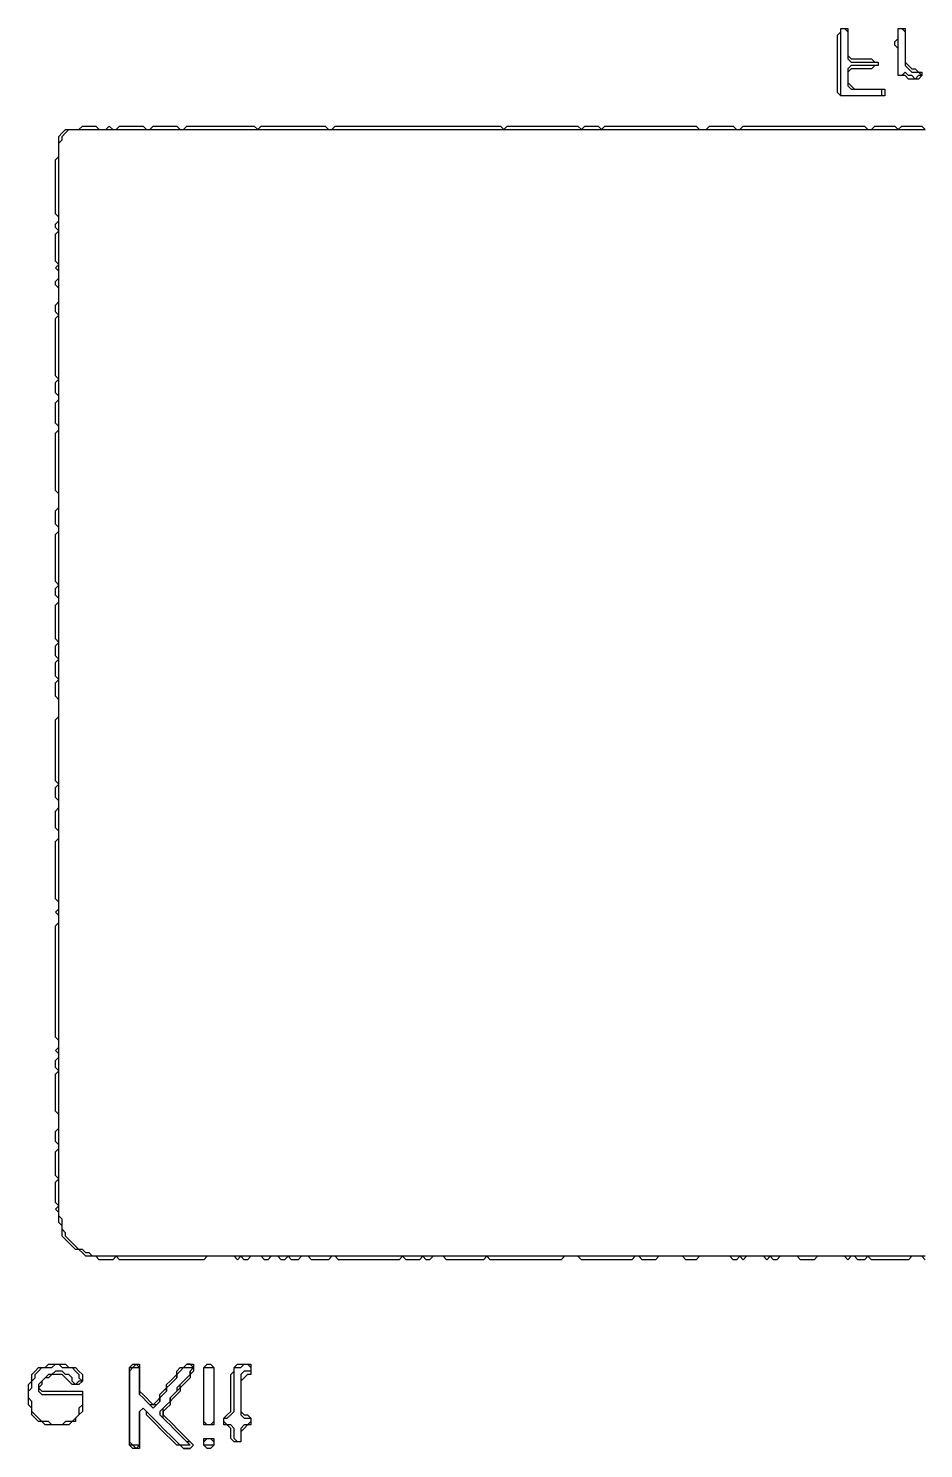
# Model space of a CAD drawing. Header units: metres. Extents: x 160 to 1373, y 49 to 936.
# Drawn here: x 780 to 1045.5, y 49 to 470 of the extents above; entities that cross this region are included whole.
import ezdxf

# ---------------------------------------------------------------- set-up
doc = ezdxf.new("R2010")
doc.units = ezdxf.units.M

msp = doc.modelspace()

# ---------------------------------------------------------------- linework, layer by layer
for points in [[(1021, 450, 0), (1021, 451, 0), (1021, 452, 0), (1021, 453, 0), (1021, 454, 0), (1021, 455, 0), (1021, 456, 0), (1021, 457, 0), (1021, 458, 0), (1021, 459, 0), (1021, 460, 0), (1021, 461, 0), (1021, 462, 0), (1021, 463, 0), (1021, 464, 0), (1021, 465, 0), (1021, 466, 0), (1021, 467, 0), (1021, 468, 0), (1021, 469, 0), (1021, 470, 0), (1022, 470, 0), (1023, 469, 0), (1023, 468, 0), (1023, 467, 0), (1023, 466, 0), (1023, 465, 0), (1023, 464, 0), (1023, 463, 0), (1023, 462, 0), (1023, 461, 0), (1024, 460, 0), (1025, 460, 0), (1026, 460, 0), (1027, 460, 0), (1028, 460, 0), (1029, 460, 0), (1030, 460, 0), (1031, 460, 0), (1032, 460, 0), (1032, 459, 0), (1031, 459, 0), (1030, 459, 0), (1029, 459, 0), (1028, 459, 0), (1027, 459, 0), (1026, 459, 0), (1025, 459, 0), (1024, 459, 0), (1023, 458, 0), (1023, 457, 0), (1023, 456, 0), (1023, 455, 0), (1023, 454, 0), (1023, 453, 0), (1024, 452, 0), (1025, 452, 0), (1026, 452, 0), (1027, 452, 0), (1028, 452, 0), (1029, 452, 0), (1030, 452, 0), (1031, 452, 0), (1032, 452, 0), (1033, 452, 0), (1033, 451, 0), (1033, 450, 0), (1032, 450, 0), (1031, 450, 0), (1030, 450, 0), (1029, 450, 0), (1028, 450, 0), (1027, 450, 0), (1026, 450, 0), (1025, 450, 0), (1024, 450, 0), (1023, 450, 0), (1022, 450, 0)], [(1043, 455, 0), (1042, 456, 0), (1041, 456, 0), (1040, 457, 0), (1039, 456, 0), (1038, 456, 0), (1038, 457, 0), (1038, 458, 0), (1038, 459, 0), (1038, 460, 0), (1038, 461, 0), (1038, 462, 0), (1038, 463, 0), (1038, 464, 0), (1038, 465, 0), (1038, 466, 0), (1038, 467, 0), (1038, 468, 0), (1038, 469, 0), (1038, 470, 0), (1039, 470, 0), (1040, 469, 0), (1040, 468, 0), (1040, 467, 0), (1040, 466, 0), (1040, 465, 0), (1040, 464, 0), (1040, 463, 0), (1040, 462, 0), (1040, 461, 0), (1040, 460, 0), (1040, 459, 0), (1041, 458, 0), (1042, 457, 0), (1043, 457, 0), (1044, 457, 0), (1045, 456, 0), (1044, 456, 0)], [(787, 56, 0), (786, 57, 0), (785, 57, 0), (784, 57, 0), (783, 58, 0), (782, 59, 0), (781, 60, 0), (781, 61, 0), (781, 62, 0), (781, 63, 0), (780, 64, 0), (780, 65, 0), (780, 66, 0), (781, 67, 0), (781, 68, 0), (781, 69, 0), (782, 70, 0), (782, 71, 0), (783, 72, 0), (784, 73, 0), (785, 73, 0), (786, 73, 0), (787, 73, 0), (788, 74, 0), (789, 74, 0), (790, 73, 0), (791, 73, 0), (792, 73, 0), (793, 73, 0), (794, 72, 0), (795, 71, 0), (795, 70, 0), (796, 69, 0), (795, 69, 0), (794, 68, 0), (793, 69, 0), (793, 70, 0), (792, 71, 0), (791, 71, 0), (790, 72, 0), (789, 72, 0), (788, 72, 0), (787, 71, 0), (786, 71, 0), (785, 70, 0), (784, 69, 0), (783, 68, 0), (783, 67, 0), (783, 66, 0), (784, 65, 0), (785, 65, 0), (786, 65, 0), (787, 65, 0), (788, 65, 0), (789, 65, 0), (790, 65, 0), (791, 65, 0), (792, 65, 0), (793, 65, 0), (794, 65, 0), (795, 65, 0), (796, 65, 0), (796, 64, 0), (796, 63, 0), (796, 62, 0), (795, 61, 0), (795, 60, 0), (795, 59, 0), (794, 58, 0), (793, 57, 0), (792, 57, 0), (791, 57, 0), (790, 56, 0), (789, 56, 0), (788, 56, 0)], [(810, 50, 0), (810, 51, 0), (810, 52, 0), (810, 53, 0), (810, 54, 0), (810, 55, 0), (810, 56, 0), (810, 57, 0), (810, 58, 0), (810, 59, 0), (810, 60, 0), (810, 61, 0), (810, 62, 0), (810, 63, 0), (810, 64, 0), (810, 65, 0), (810, 66, 0), (810, 67, 0), (810, 68, 0), (810, 69, 0), (810, 70, 0), (810, 71, 0), (810, 72, 0), (810, 73, 0), (811, 73, 0), (812, 73, 0), (813, 73, 0), (813, 72, 0), (813, 71, 0), (813, 70, 0), (813, 69, 0), (813, 68, 0), (813, 67, 0), (813, 66, 0), (813, 65, 0), (814, 64, 0), (815, 63, 0), (816, 62, 0), (817, 61, 0), (818, 62, 0), (819, 63, 0), (819, 64, 0), (820, 65, 0), (821, 66, 0), (821, 67, 0), (822, 68, 0), (823, 69, 0), (824, 70, 0), (824, 71, 0), (825, 72, 0), (826, 73, 0), (827, 73, 0), (828, 73, 0), (829, 73, 0), (828, 72, 0), (828, 71, 0), (827, 70, 0), (826, 69, 0), (825, 68, 0), (824, 67, 0), (824, 66, 0), (823, 65, 0), (822, 64, 0), (822, 63, 0), (821, 62, 0), (820, 61, 0), (819, 60, 0), (819, 59, 0), (820, 58, 0), (821, 57, 0), (822, 56, 0), (823, 55, 0), (824, 54, 0), (825, 53, 0), (826, 52, 0), (827, 51, 0), (828, 50, 0), (827, 50, 0), (826, 50, 0), (825, 50, 0), (824, 51, 0), (823, 52, 0), (822, 53, 0), (821, 54, 0), (820, 55, 0), (819, 56, 0), (818, 57, 0), (817, 58, 0), (816, 59, 0), (815, 60, 0), (814, 61, 0), (813, 60, 0), (813, 59, 0), (813, 58, 0), (813, 57, 0), (813, 56, 0), (813, 55, 0), (813, 54, 0), (813, 53, 0), (813, 52, 0), (813, 51, 0), (813, 50, 0), (812, 50, 0), (811, 50, 0)], [(833, 56, 0), (832, 57, 0), (832, 58, 0), (832, 59, 0), (832, 60, 0), (832, 61, 0), (832, 62, 0), (832, 63, 0), (832, 64, 0), (832, 65, 0), (832, 66, 0), (832, 67, 0), (832, 68, 0), (832, 69, 0), (832, 70, 0), (832, 71, 0), (832, 72, 0), (832, 73, 0), (833, 73, 0), (834, 73, 0), (835, 73, 0), (835, 72, 0), (835, 71, 0), (835, 70, 0), (835, 69, 0), (835, 68, 0), (835, 67, 0), (835, 66, 0), (835, 65, 0), (835, 64, 0), (835, 63, 0), (835, 62, 0), (835, 61, 0), (835, 60, 0), (835, 59, 0), (835, 58, 0), (835, 57, 0), (834, 56, 0)], [(842, 51, 0), (841, 52, 0), (841, 53, 0), (841, 54, 0), (841, 55, 0), (840, 56, 0), (839, 56, 0), (838, 57, 0), (838, 58, 0), (839, 58, 0), (840, 59, 0), (841, 60, 0), (841, 61, 0), (841, 62, 0), (841, 63, 0), (841, 64, 0), (841, 65, 0), (841, 66, 0), (841, 67, 0), (841, 68, 0), (841, 69, 0), (841, 70, 0), (841, 71, 0), (841, 72, 0), (841, 73, 0), (842, 73, 0), (843, 73, 0), (844, 74, 0), (845, 74, 0), (846, 73, 0), (846, 72, 0), (845, 72, 0), (844, 72, 0), (843, 71, 0), (843, 70, 0), (843, 69, 0), (843, 68, 0), (843, 67, 0), (843, 66, 0), (843, 65, 0), (843, 64, 0), (843, 63, 0), (843, 62, 0), (843, 61, 0), (843, 60, 0), (843, 59, 0), (844, 58, 0), (845, 58, 0), (846, 58, 0), (846, 57, 0), (845, 56, 0), (844, 56, 0), (843, 55, 0), (843, 54, 0), (843, 53, 0), (843, 52, 0), (843, 51, 0)], [(832, 50, 0), (832, 51, 0), (833, 52, 0), (834, 52, 0), (835, 51, 0), (835, 50, 0), (834, 50, 0), (833, 50, 0)]]:
    msp.add_polyline3d(points, close=True)
msp.add_polyline3d([(1046, 106, 0), (1045, 106, 0), (1044, 106, 0), (1043, 106, 0), (1042, 106, 0), (1041, 106, 0), (1040, 106, 0), (1039, 106, 0), (1038, 106, 0), (1037, 106, 0), (1036, 106, 0), (1035, 106, 0), (1034, 106, 0), (1033, 106, 0), (1032, 106, 0), (1031, 106, 0), (1030, 106, 0), (1029, 106, 0), (1028, 106, 0), (1027, 106, 0), (1026, 106, 0), (1025, 106, 0), (1024, 106, 0), (1023, 106, 0), (1022, 106, 0), (1021, 106, 0), (1020, 106, 0), (1019, 106, 0), (1018, 106, 0), (1017, 106, 0), (1016, 106, 0), (1015, 106, 0), (1014, 106, 0), (1013, 106, 0), (1012, 106, 0), (1011, 106, 0), (1010, 106, 0), (1009, 106, 0), (1008, 106, 0), (1007, 106, 0), (1006, 106, 0), (1005, 106, 0), (1004, 106, 0), (1003, 106, 0), (1002, 106, 0), (1001, 106, 0), (1000, 106, 0), (999, 106, 0), (998, 106, 0), (997, 106, 0), (996, 106, 0), (995, 106, 0), (994, 106, 0), (993, 106, 0), (992, 106, 0), (991, 106, 0), (990, 106, 0), (989, 106, 0), (988, 106, 0), (987, 106, 0), (986, 106, 0), (985, 106, 0), (984, 106, 0), (983, 106, 0), (982, 106, 0), (981, 106, 0), (980, 106, 0), (979, 106, 0), (978, 106, 0), (977, 106, 0), (976, 106, 0), (975, 106, 0), (974, 106, 0), (973, 106, 0), (972, 106, 0), (971, 106, 0), (970, 106, 0), (969, 106, 0), (968, 106, 0), (967, 106, 0), (966, 106, 0), (965, 106, 0), (964, 106, 0), (963, 106, 0), (962, 106, 0), (961, 106, 0), (960, 106, 0), (959, 106, 0), (958, 106, 0), (957, 106, 0), (956, 106, 0), (955, 106, 0), (954, 106, 0), (953, 106, 0), (952, 106, 0), (951, 106, 0), (950, 106, 0), (949, 106, 0), (948, 106, 0), (947, 106, 0), (946, 106, 0), (945, 106, 0), (944, 106, 0), (943, 106, 0), (942, 106, 0), (941, 106, 0), (940, 106, 0), (939, 106, 0), (938, 106, 0), (937, 106, 0), (936, 106, 0), (935, 106, 0), (934, 106, 0), (933, 106, 0), (932, 106, 0), (931, 106, 0), (930, 106, 0), (929, 106, 0), (928, 106, 0), (927, 106, 0), (926, 106, 0), (925, 106, 0), (924, 106, 0), (923, 106, 0), (922, 106, 0), (921, 106, 0), (920, 106, 0), (919, 106, 0), (918, 106, 0), (917, 106, 0), (916, 106, 0), (915, 106, 0), (914, 106, 0), (913, 106, 0), (912, 106, 0), (911, 106, 0), (910, 106, 0), (909, 106, 0), (908, 106, 0), (907, 106, 0), (906, 106, 0), (905, 106, 0), (904, 106, 0), (903, 106, 0), (902, 106, 0), (901, 106, 0), (900, 106, 0), (899, 106, 0), (898, 106, 0), (897, 106, 0), (896, 106, 0), (895, 106, 0), (894, 106, 0), (893, 106, 0), (892, 106, 0), (891, 106, 0), (890, 106, 0), (889, 106, 0), (888, 106, 0), (887, 106, 0), (886, 106, 0), (885, 106, 0), (884, 106, 0), (883, 106, 0), (882, 106, 0), (881, 106, 0), (880, 106, 0), (879, 106, 0), (878, 106, 0), (877, 106, 0), (876, 106, 0), (875, 106, 0), (874, 106, 0), (873, 106, 0), (872, 106, 0), (871, 106, 0), (870, 106, 0), (869, 106, 0), (868, 106, 0), (867, 106, 0), (866, 106, 0), (865, 106, 0), (864, 106, 0), (863, 106, 0), (862, 106, 0), (861, 106, 0), (860, 106, 0), (859, 106, 0), (858, 106, 0), (857, 106, 0), (856, 106, 0), (855, 106, 0), (854, 106, 0), (853, 106, 0), (852, 106, 0), (851, 106, 0), (850, 106, 0), (849, 106, 0), (848, 106, 0), (847, 106, 0), (846, 106, 0), (845, 106, 0), (844, 106, 0), (843, 106, 0), (842, 106, 0), (841, 106, 0), (840, 106, 0), (839, 106, 0), (838, 106, 0), (837, 106, 0), (836, 106, 0), (835, 106, 0), (834, 106, 0), (833, 106, 0), (832, 106, 0), (831, 106, 0), (830, 106, 0), (829, 106, 0), (828, 106, 0), (827, 106, 0), (826, 106, 0), (825, 106, 0), (824, 106, 0), (823, 106, 0), (822, 106, 0), (821, 106, 0), (820, 106, 0), (819, 106, 0), (818, 106, 0), (817, 106, 0), (816, 106, 0), (815, 106, 0), (814, 106, 0), (813, 106, 0), (812, 106, 0), (811, 106, 0), (810, 106, 0), (809, 106, 0), (808, 106, 0), (807, 106, 0), (806, 106, 0), (805, 106, 0), (804, 106, 0), (803, 106, 0), (802, 106, 0), (801, 106, 0), (800, 106, 0), (799, 106, 0), (798, 107, 0), (797, 107, 0), (796, 108, 0), (795, 108, 0), (794, 109, 0), (793, 110, 0), (792, 111, 0), (791, 112, 0), (791, 113, 0), (790, 114, 0), (790, 115, 0), (790, 116, 0), (790, 117, 0), (789, 118, 0), (789, 119, 0), (789, 120, 0), (789, 121, 0), (789, 122, 0), (789, 123, 0), (789, 124, 0), (789, 125, 0), (789, 126, 0), (789, 127, 0), (789, 128, 0), (789, 129, 0), (789, 130, 0), (789, 131, 0), (789, 132, 0), (789, 133, 0), (789, 134, 0), (789, 135, 0), (789, 136, 0), (789, 137, 0), (789, 138, 0), (789, 139, 0), (789, 140, 0), (789, 141, 0), (789, 142, 0), (789, 143, 0), (789, 144, 0), (789, 145, 0), (789, 146, 0), (789, 147, 0), (789, 148, 0), (789, 149, 0), (789, 150, 0), (789, 151, 0), (789, 152, 0), (789, 153, 0), (789, 154, 0), (789, 155, 0), (789, 156, 0), (789, 157, 0), (789, 158, 0), (789, 159, 0), (789, 160, 0), (789, 161, 0), (789, 162, 0), (789, 163, 0), (789, 164, 0), (789, 165, 0), (789, 166, 0), (789, 167, 0), (789, 168, 0), (789, 169, 0), (789, 170, 0), (789, 171, 0), (789, 172, 0), (789, 173, 0), (789, 174, 0), (789, 175, 0), (789, 176, 0), (789, 177, 0), (789, 178, 0), (789, 179, 0), (789, 180, 0), (789, 181, 0), (789, 182, 0), (789, 183, 0), (789, 184, 0), (789, 185, 0), (789, 186, 0), (789, 187, 0), (789, 188, 0), (789, 189, 0), (789, 190, 0), (789, 191, 0), (789, 192, 0), (789, 193, 0), (789, 194, 0), (789, 195, 0), (789, 196, 0), (789, 197, 0), (789, 198, 0), (789, 199, 0), (789, 200, 0), (789, 201, 0), (789, 202, 0), (789, 203, 0), (789, 204, 0), (789, 205, 0), (789, 206, 0), (789, 207, 0), (789, 208, 0), (789, 209, 0), (789, 210, 0), (789, 211, 0), (789, 212, 0), (789, 213, 0), (789, 214, 0), (789, 215, 0), (789, 216, 0), (789, 217, 0), (789, 218, 0), (789, 219, 0), (789, 220, 0), (789, 221, 0), (789, 222, 0), (789, 223, 0), (789, 224, 0), (789, 225, 0), (789, 226, 0), (789, 227, 0), (789, 228, 0), (789, 229, 0), (789, 230, 0), (789, 231, 0), (789, 232, 0), (789, 233, 0), (789, 234, 0), (789, 235, 0), (789, 236, 0), (789, 237, 0), (789, 238, 0), (789, 239, 0), (789, 240, 0), (789, 241, 0), (789, 242, 0), (789, 243, 0), (789, 244, 0), (789, 245, 0), (789, 246, 0), (789, 247, 0), (789, 248, 0), (789, 249, 0), (789, 250, 0), (789, 251, 0), (789, 252, 0), (789, 253, 0), (789, 254, 0), (789, 255, 0), (789, 256, 0), (789, 257, 0), (789, 258, 0), (789, 259, 0), (789, 260, 0), (789, 261, 0), (789, 262, 0), (789, 263, 0), (789, 264, 0), (789, 265, 0), (789, 266, 0), (789, 267, 0), (789, 268, 0), (789, 269, 0), (789, 270, 0), (789, 271, 0), (789, 272, 0), (789, 273, 0), (789, 274, 0), (789, 275, 0), (789, 276, 0), (789, 277, 0), (789, 278, 0), (789, 279, 0), (789, 280, 0), (789, 281, 0), (789, 282, 0), (789, 283, 0), (789, 284, 0), (789, 285, 0), (789, 286, 0), (789, 287, 0), (789, 288, 0), (789, 289, 0), (789, 290, 0), (789, 291, 0), (789, 292, 0), (789, 293, 0), (789, 294, 0), (789, 295, 0), (789, 296, 0), (789, 297, 0), (789, 298, 0), (789, 299, 0), (789, 300, 0), (789, 301, 0), (789, 302, 0), (789, 303, 0), (789, 304, 0), (789, 305, 0), (789, 306, 0), (789, 307, 0), (789, 308, 0), (789, 309, 0), (789, 310, 0), (789, 311, 0), (789, 312, 0), (789, 313, 0), (789, 314, 0), (789, 315, 0), (789, 316, 0), (789, 317, 0), (789, 318, 0), (789, 319, 0), (789, 320, 0), (789, 321, 0), (789, 322, 0), (789, 323, 0), (789, 324, 0), (789, 325, 0), (789, 326, 0), (789, 327, 0), (789, 328, 0), (789, 329, 0), (789, 330, 0), (789, 331, 0), (789, 332, 0), (789, 333, 0), (789, 334, 0), (789, 335, 0), (789, 336, 0), (789, 337, 0), (789, 338, 0), (789, 339, 0), (789, 340, 0), (789, 341, 0), (789, 342, 0), (789, 343, 0), (789, 344, 0), (789, 345, 0), (789, 346, 0), (789, 347, 0), (789, 348, 0), (789, 349, 0), (789, 350, 0), (789, 351, 0), (789, 352, 0), (789, 353, 0), (789, 354, 0), (789, 355, 0), (789, 356, 0), (789, 357, 0), (789, 358, 0), (789, 359, 0), (789, 360, 0), (789, 361, 0), (789, 362, 0), (789, 363, 0), (789, 364, 0), (789, 365, 0), (789, 366, 0), (789, 367, 0), (789, 368, 0), (789, 369, 0), (789, 370, 0), (789, 371, 0), (789, 372, 0), (789, 373, 0), (789, 374, 0), (789, 375, 0), (789, 376, 0), (789, 377, 0), (789, 378, 0), (789, 379, 0), (789, 380, 0), (789, 381, 0), (789, 382, 0), (789, 383, 0), (789, 384, 0), (789, 385, 0), (789, 386, 0), (789, 387, 0), (789, 388, 0), (789, 389, 0), (789, 390, 0), (789, 391, 0), (789, 392, 0), (789, 393, 0), (789, 394, 0), (789, 395, 0), (789, 396, 0), (789, 397, 0), (789, 398, 0), (789, 399, 0), (789, 400, 0), (789, 401, 0), (789, 402, 0), (789, 403, 0), (789, 404, 0), (789, 405, 0), (789, 406, 0), (789, 407, 0), (789, 408, 0), (789, 409, 0), (789, 410, 0), (789, 411, 0), (789, 412, 0), (789, 413, 0), (789, 414, 0), (789, 415, 0), (789, 416, 0), (789, 417, 0), (789, 418, 0), (789, 419, 0), (789, 420, 0), (789, 421, 0), (789, 422, 0), (789, 423, 0), (789, 424, 0), (789, 425, 0), (789, 426, 0), (789, 427, 0), (789, 428, 0), (789, 429, 0), (789, 430, 0), (789, 431, 0), (789, 432, 0), (789, 433, 0), (789, 434, 0), (789, 435, 0), (789, 436, 0), (790, 437, 0), (790, 438, 0), (791, 439, 0), (792, 440, 0), (793, 440, 0), (794, 440, 0), (795, 440, 0), (796, 440, 0), (797, 440, 0), (798, 440, 0), (799, 440, 0), (800, 440, 0), (801, 440, 0), (802, 440, 0), (803, 440, 0), (804, 440, 0), (805, 440, 0), (806, 440, 0), (807, 440, 0), (808, 440, 0), (809, 440, 0), (810, 440, 0), (811, 440, 0), (812, 440, 0), (813, 440, 0), (814, 440, 0), (815, 440, 0), (816, 440, 0), (817, 440, 0), (818, 440, 0), (819, 440, 0), (820, 440, 0), (821, 440, 0), (822, 440, 0), (823, 440, 0), (824, 440, 0), (825, 440, 0), (826, 440, 0), (827, 440, 0), (828, 440, 0), (829, 440, 0), (830, 440, 0), (831, 440, 0), (832, 440, 0), (833, 440, 0), (834, 440, 0), (835, 440, 0), (836, 440, 0), (837, 440, 0), (838, 440, 0), (839, 440, 0), (840, 440, 0), (841, 440, 0), (842, 440, 0), (843, 440, 0), (844, 440, 0), (845, 440, 0), (846, 440, 0), (847, 440, 0), (848, 440, 0), (849, 440, 0), (850, 440, 0), (851, 440, 0), (852, 440, 0), (853, 440, 0), (854, 440, 0), (855, 440, 0), (856, 440, 0), (857, 440, 0), (858, 440, 0), (859, 440, 0), (860, 440, 0), (861, 440, 0), (862, 440, 0), (863, 440, 0), (864, 440, 0), (865, 440, 0), (866, 440, 0), (867, 440, 0), (868, 440, 0), (869, 440, 0), (870, 440, 0), (871, 440, 0), (872, 440, 0), (873, 440, 0), (874, 440, 0), (875, 440, 0), (876, 440, 0), (877, 440, 0), (878, 440, 0), (879, 440, 0), (880, 440, 0), (881, 440, 0), (882, 440, 0), (883, 440, 0), (884, 440, 0), (885, 440, 0), (886, 440, 0), (887, 440, 0), (888, 440, 0), (889, 440, 0), (890, 440, 0), (891, 440, 0), (892, 440, 0), (893, 440, 0), (894, 440, 0), (895, 440, 0), (896, 440, 0), (897, 440, 0), (898, 440, 0), (899, 440, 0), (900, 440, 0), (901, 440, 0), (902, 440, 0), (903, 440, 0), (904, 440, 0), (905, 440, 0), (906, 440, 0), (907, 440, 0), (908, 440, 0), (909, 440, 0), (910, 440, 0), (911, 440, 0), (912, 440, 0), (913, 440, 0), (914, 440, 0), (915, 440, 0), (916, 440, 0), (917, 440, 0), (918, 440, 0), (919, 440, 0), (920, 440, 0), (921, 440, 0), (922, 440, 0), (923, 440, 0), (924, 440, 0), (925, 440, 0), (926, 440, 0), (927, 440, 0), (928, 440, 0), (929, 440, 0), (930, 440, 0), (931, 440, 0), (932, 440, 0), (933, 440, 0), (934, 440, 0), (935, 440, 0), (936, 440, 0), (937, 440, 0), (938, 440, 0), (939, 440, 0), (940, 440, 0), (941, 440, 0), (942, 440, 0), (943, 440, 0), (944, 440, 0), (945, 440, 0), (946, 440, 0), (947, 440, 0), (948, 440, 0), (949, 440, 0), (950, 440, 0), (951, 440, 0), (952, 440, 0), (953, 440, 0), (954, 440, 0), (955, 440, 0), (956, 440, 0), (957, 440, 0), (958, 440, 0), (959, 440, 0), (960, 440, 0), (961, 440, 0), (962, 440, 0), (963, 440, 0), (964, 440, 0), (965, 440, 0), (966, 440, 0), (967, 440, 0), (968, 440, 0), (969, 440, 0), (970, 440, 0), (971, 440, 0), (972, 440, 0), (973, 440, 0), (974, 440, 0), (975, 440, 0), (976, 440, 0), (977, 440, 0), (978, 440, 0), (979, 440, 0), (980, 440, 0), (981, 440, 0), (982, 440, 0), (983, 440, 0), (984, 440, 0), (985, 440, 0), (986, 440, 0), (987, 440, 0), (988, 440, 0), (989, 440, 0), (990, 440, 0), (991, 440, 0), (992, 440, 0), (993, 440, 0), (994, 440, 0), (995, 440, 0), (996, 440, 0), (997, 440, 0), (998, 440, 0), (999, 440, 0), (1000, 440, 0), (1001, 440, 0), (1002, 440, 0), (1003, 440, 0), (1004, 440, 0), (1005, 440, 0), (1006, 440, 0), (1007, 440, 0), (1008, 440, 0), (1009, 440, 0), (1010, 440, 0), (1011, 440, 0), (1012, 440, 0), (1013, 440, 0), (1014, 440, 0), (1015, 440, 0), (1016, 440, 0), (1017, 440, 0), (1018, 440, 0), (1019, 440, 0), (1020, 440, 0), (1021, 440, 0), (1022, 440, 0), (1023, 440, 0), (1024, 440, 0), (1025, 440, 0), (1026, 440, 0), (1027, 440, 0), (1028, 440, 0), (1029, 440, 0), (1030, 440, 0), (1031, 440, 0), (1032, 440, 0), (1033, 440, 0), (1034, 440, 0), (1035, 440, 0), (1036, 440, 0), (1037, 440, 0), (1038, 440, 0), (1039, 440, 0), (1040, 440, 0), (1041, 440, 0), (1042, 440, 0), (1043, 440, 0), (1044, 440, 0), (1045, 440, 0), (1046, 440, 0)])
at = {"layer": '1'}
for points in [[(1021, 450, 0), (1020, 451, 0), (1020, 452, 0), (1020, 453, 0), (1020, 454, 0), (1020, 455, 0), (1020, 456, 0), (1020, 457, 0), (1020, 458, 0), (1020, 459, 0), (1020, 460, 0), (1020, 461, 0), (1020, 462, 0), (1020, 463, 0), (1020, 464, 0), (1020, 465, 0), (1020, 466, 0), (1020, 467, 0), (1020, 468, 0), (1021, 469, 0), (1021, 470, 0), (1022, 470, 0), (1023, 470, 0), (1023, 469, 0), (1023, 468, 0), (1023, 467, 0), (1023, 466, 0), (1023, 465, 0), (1023, 464, 0), (1023, 463, 0), (1023, 462, 0), (1024, 461, 0), (1025, 461, 0), (1026, 461, 0), (1027, 461, 0), (1028, 461, 0), (1029, 461, 0), (1030, 461, 0), (1031, 460, 0), (1032, 460, 0), (1032, 459, 0), (1031, 459, 0), (1030, 458, 0), (1029, 458, 0), (1028, 458, 0), (1027, 458, 0), (1026, 458, 0), (1025, 458, 0), (1024, 458, 0), (1023, 457, 0), (1023, 456, 0), (1023, 455, 0), (1023, 454, 0), (1024, 453, 0), (1025, 452, 0), (1026, 452, 0), (1027, 452, 0), (1028, 452, 0), (1029, 452, 0), (1030, 452, 0), (1031, 452, 0), (1032, 452, 0), (1033, 452, 0), (1034, 452, 0), (1034, 451, 0), (1034, 450, 0), (1033, 450, 0), (1032, 450, 0), (1031, 450, 0), (1030, 450, 0), (1029, 450, 0), (1028, 450, 0), (1027, 450, 0), (1026, 450, 0), (1025, 450, 0), (1024, 450, 0), (1023, 450, 0), (1022, 450, 0)], [(1041, 455, 0), (1040, 456, 0), (1039, 456, 0), (1038, 456, 0), (1038, 457, 0), (1038, 458, 0), (1038, 459, 0), (1038, 460, 0), (1038, 461, 0), (1038, 462, 0), (1038, 463, 0), (1038, 464, 0), (1037, 465, 0), (1037, 466, 0), (1038, 467, 0), (1038, 468, 0), (1038, 469, 0), (1038, 470, 0), (1039, 470, 0), (1040, 470, 0), (1040, 469, 0), (1040, 468, 0), (1040, 467, 0), (1040, 466, 0), (1040, 465, 0), (1040, 464, 0), (1040, 463, 0), (1040, 462, 0), (1040, 461, 0), (1040, 460, 0), (1041, 459, 0), (1042, 458, 0), (1043, 458, 0), (1044, 457, 0), (1045, 457, 0), (1045, 456, 0), (1044, 455, 0), (1043, 455, 0), (1042, 455, 0)], [(785, 56, 0), (784, 57, 0), (783, 57, 0), (782, 58, 0), (781, 59, 0), (781, 60, 0), (781, 61, 0), (780, 62, 0), (780, 63, 0), (780, 64, 0), (780, 65, 0), (780, 66, 0), (780, 67, 0), (780, 68, 0), (781, 69, 0), (781, 70, 0), (781, 71, 0), (782, 72, 0), (783, 73, 0), (784, 73, 0), (785, 73, 0), (786, 74, 0), (787, 74, 0), (788, 74, 0), (789, 74, 0), (790, 74, 0), (791, 74, 0), (792, 73, 0), (793, 73, 0), (794, 73, 0), (795, 72, 0), (796, 71, 0), (796, 70, 0), (796, 69, 0), (795, 68, 0), (794, 68, 0), (793, 68, 0), (792, 69, 0), (791, 70, 0), (790, 71, 0), (789, 71, 0), (788, 71, 0), (787, 71, 0), (786, 70, 0), (785, 70, 0), (784, 69, 0), (784, 68, 0), (783, 67, 0), (784, 66, 0), (785, 66, 0), (786, 66, 0), (787, 66, 0), (788, 66, 0), (789, 66, 0), (790, 66, 0), (791, 66, 0), (792, 66, 0), (793, 66, 0), (794, 66, 0), (795, 66, 0), (796, 66, 0), (796, 65, 0), (796, 64, 0), (796, 63, 0), (796, 62, 0), (796, 61, 0), (796, 60, 0), (795, 59, 0), (794, 58, 0), (794, 57, 0), (793, 57, 0), (792, 56, 0), (791, 56, 0), (790, 56, 0), (789, 56, 0), (788, 56, 0), (787, 56, 0), (786, 56, 0)], [(811, 49, 0), (810, 50, 0), (810, 51, 0), (810, 52, 0), (810, 53, 0), (810, 54, 0), (810, 55, 0), (810, 56, 0), (810, 57, 0), (810, 58, 0), (810, 59, 0), (810, 60, 0), (810, 61, 0), (810, 62, 0), (810, 63, 0), (810, 64, 0), (810, 65, 0), (810, 66, 0), (810, 67, 0), (810, 68, 0), (810, 69, 0), (810, 70, 0), (810, 71, 0), (810, 72, 0), (810, 73, 0), (811, 74, 0), (812, 74, 0), (813, 74, 0), (813, 73, 0), (813, 72, 0), (813, 71, 0), (813, 70, 0), (813, 69, 0), (813, 68, 0), (813, 67, 0), (813, 66, 0), (814, 65, 0), (815, 64, 0), (816, 63, 0), (817, 62, 0), (818, 63, 0), (819, 64, 0), (819, 65, 0), (820, 66, 0), (821, 67, 0), (821, 68, 0), (822, 69, 0), (823, 70, 0), (824, 71, 0), (824, 72, 0), (825, 73, 0), (826, 73, 0), (827, 74, 0), (828, 74, 0), (829, 74, 0), (829, 73, 0), (829, 72, 0), (828, 71, 0), (828, 70, 0), (827, 69, 0), (826, 68, 0), (825, 67, 0), (825, 66, 0), (824, 65, 0), (823, 64, 0), (822, 63, 0), (822, 62, 0), (821, 61, 0), (820, 60, 0), (820, 59, 0), (821, 58, 0), (822, 57, 0), (823, 56, 0), (824, 55, 0), (825, 54, 0), (826, 53, 0), (827, 52, 0), (828, 51, 0), (829, 50, 0), (828, 49, 0), (827, 49, 0), (826, 49, 0), (825, 50, 0), (824, 50, 0), (823, 51, 0), (822, 52, 0), (821, 53, 0), (820, 54, 0), (819, 55, 0), (818, 56, 0), (817, 57, 0), (816, 58, 0), (815, 59, 0), (815, 60, 0), (816, 59, 0), (817, 58, 0), (818, 57, 0), (819, 56, 0), (820, 55, 0), (821, 54, 0), (822, 53, 0), (823, 52, 0), (824, 51, 0), (825, 50, 0), (826, 49, 0), (827, 49, 0), (828, 49, 0), (829, 50, 0), (828, 51, 0), (827, 51, 0), (826, 52, 0), (825, 53, 0), (824, 54, 0), (823, 55, 0), (822, 56, 0), (821, 57, 0), (820, 58, 0), (820, 59, 0), (820, 60, 0), (820, 61, 0), (821, 62, 0), (822, 63, 0), (822, 64, 0), (823, 65, 0), (824, 66, 0), (825, 67, 0), (825, 68, 0), (826, 69, 0), (827, 70, 0), (828, 71, 0), (828, 72, 0), (829, 73, 0), (828, 74, 0), (827, 74, 0), (826, 73, 0), (825, 72, 0), (824, 71, 0), (824, 70, 0), (823, 69, 0), (822, 68, 0), (821, 67, 0), (821, 66, 0), (820, 65, 0), (819, 64, 0), (819, 63, 0), (818, 62, 0), (817, 62, 0), (816, 62, 0), (815, 63, 0), (814, 64, 0), (813, 65, 0), (813, 66, 0), (813, 67, 0), (813, 68, 0), (813, 69, 0), (813, 70, 0), (813, 71, 0), (813, 72, 0), (813, 73, 0), (812, 74, 0), (811, 73, 0), (810, 72, 0), (810, 71, 0), (810, 70, 0), (810, 69, 0), (810, 68, 0), (810, 67, 0), (810, 66, 0), (810, 65, 0), (810, 64, 0), (810, 63, 0), (810, 62, 0), (810, 61, 0), (810, 60, 0), (810, 59, 0), (810, 58, 0), (810, 57, 0), (810, 56, 0), (810, 55, 0), (810, 54, 0), (810, 53, 0), (810, 52, 0), (810, 51, 0), (811, 50, 0), (812, 49, 0), (813, 50, 0), (813, 51, 0), (813, 52, 0), (813, 53, 0), (813, 54, 0), (813, 55, 0), (813, 56, 0), (813, 57, 0), (813, 58, 0), (813, 59, 0), (813, 60, 0), (813, 59, 0), (813, 58, 0), (813, 57, 0), (813, 56, 0), (813, 55, 0), (813, 54, 0), (813, 53, 0), (813, 52, 0), (813, 51, 0), (813, 50, 0), (813, 49, 0), (812, 49, 0)], [(832, 56, 0), (832, 57, 0), (832, 58, 0), (832, 59, 0), (832, 60, 0), (832, 61, 0), (832, 62, 0), (832, 63, 0), (832, 64, 0), (832, 65, 0), (832, 66, 0), (832, 67, 0), (832, 68, 0), (832, 69, 0), (832, 70, 0), (832, 71, 0), (832, 72, 0), (832, 73, 0), (833, 74, 0), (834, 74, 0), (835, 73, 0), (835, 72, 0), (835, 71, 0), (835, 70, 0), (835, 69, 0), (835, 68, 0), (835, 67, 0), (835, 66, 0), (835, 65, 0), (835, 64, 0), (835, 63, 0), (835, 62, 0), (835, 61, 0), (835, 60, 0), (835, 59, 0), (835, 58, 0), (835, 57, 0), (835, 56, 0), (834, 56, 0), (833, 56, 0)], [(841, 51, 0), (840, 52, 0), (840, 53, 0), (840, 54, 0), (840, 55, 0), (839, 56, 0), (838, 56, 0), (838, 57, 0), (838, 58, 0), (839, 59, 0), (840, 60, 0), (840, 61, 0), (840, 62, 0), (840, 63, 0), (840, 64, 0), (840, 65, 0), (840, 66, 0), (840, 67, 0), (840, 68, 0), (840, 69, 0), (840, 70, 0), (840, 71, 0), (841, 72, 0), (841, 73, 0), (842, 74, 0), (843, 74, 0), (844, 74, 0), (845, 74, 0), (846, 74, 0), (846, 73, 0), (846, 72, 0), (846, 71, 0), (845, 71, 0), (844, 70, 0), (843, 69, 0), (843, 68, 0), (843, 67, 0), (843, 66, 0), (843, 65, 0), (843, 64, 0), (843, 63, 0), (843, 62, 0), (843, 61, 0), (843, 60, 0), (844, 59, 0), (845, 59, 0), (846, 58, 0), (846, 57, 0), (846, 56, 0), (845, 56, 0), (844, 55, 0), (843, 54, 0), (843, 53, 0), (843, 52, 0), (843, 51, 0), (842, 51, 0)], [(833, 49, 0), (832, 50, 0), (832, 51, 0), (832, 52, 0), (833, 52, 0), (834, 52, 0), (835, 52, 0), (835, 51, 0), (835, 50, 0), (834, 49, 0)]]:
    msp.add_polyline3d(points, close=True, dxfattribs=at)
msp.add_polyline3d([(1046, 105, 0), (1045, 106, 0), (1044, 106, 0), (1043, 106, 0), (1042, 106, 0), (1041, 105, 0), (1040, 105, 0), (1039, 105, 0), (1038, 105, 0), (1037, 105, 0), (1036, 105, 0), (1035, 105, 0), (1034, 105, 0), (1033, 105, 0), (1032, 105, 0), (1031, 105, 0), (1030, 105, 0), (1029, 106, 0), (1028, 105, 0), (1027, 105, 0), (1026, 105, 0), (1025, 106, 0), (1024, 106, 0), (1023, 105, 0), (1022, 106, 0), (1021, 106, 0), (1020, 106, 0), (1019, 106, 0), (1018, 106, 0), (1017, 106, 0), (1016, 106, 0), (1015, 106, 0), (1014, 106, 0), (1013, 105, 0), (1012, 105, 0), (1011, 105, 0), (1010, 105, 0), (1009, 105, 0), (1008, 106, 0), (1007, 106, 0), (1006, 106, 0), (1005, 106, 0), (1004, 106, 0), (1003, 106, 0), (1002, 105, 0), (1001, 105, 0), (1000, 106, 0), (999, 105, 0), (998, 106, 0), (997, 106, 0), (996, 106, 0), (995, 106, 0), (994, 106, 0), (993, 106, 0), (992, 105, 0), (991, 106, 0), (990, 105, 0), (989, 105, 0), (988, 106, 0), (987, 106, 0), (986, 106, 0), (985, 106, 0), (984, 106, 0), (983, 106, 0), (982, 106, 0), (981, 106, 0), (980, 106, 0), (979, 106, 0), (978, 105, 0), (977, 105, 0), (976, 105, 0), (975, 105, 0), (974, 106, 0), (973, 106, 0), (972, 106, 0), (971, 106, 0), (970, 106, 0), (969, 106, 0), (968, 106, 0), (967, 106, 0), (966, 105, 0), (965, 105, 0), (964, 105, 0), (963, 105, 0), (962, 105, 0), (961, 106, 0), (960, 106, 0), (959, 105, 0), (958, 105, 0), (957, 105, 0), (956, 105, 0), (955, 105, 0), (954, 105, 0), (953, 105, 0), (952, 105, 0), (951, 105, 0), (950, 105, 0), (949, 105, 0), (948, 105, 0), (947, 105, 0), (946, 105, 0), (945, 105, 0), (944, 105, 0), (943, 106, 0), (942, 106, 0), (941, 106, 0), (940, 106, 0), (939, 106, 0), (938, 105, 0), (937, 105, 0), (936, 105, 0), (935, 105, 0), (934, 105, 0), (933, 105, 0), (932, 105, 0), (931, 105, 0), (930, 105, 0), (929, 105, 0), (928, 105, 0), (927, 105, 0), (926, 105, 0), (925, 105, 0), (924, 105, 0), (923, 105, 0), (922, 105, 0), (921, 105, 0), (920, 105, 0), (919, 105, 0), (918, 105, 0), (917, 105, 0), (916, 106, 0), (915, 105, 0), (914, 105, 0), (913, 105, 0), (912, 105, 0), (911, 105, 0), (910, 105, 0), (909, 105, 0), (908, 105, 0), (907, 105, 0), (906, 105, 0), (905, 105, 0), (904, 105, 0), (903, 106, 0), (902, 106, 0), (901, 106, 0), (900, 106, 0), (899, 105, 0), (898, 105, 0), (897, 106, 0), (896, 105, 0), (895, 105, 0), (894, 105, 0), (893, 105, 0), (892, 105, 0), (891, 106, 0), (890, 105, 0), (889, 105, 0), (888, 105, 0), (887, 105, 0), (886, 105, 0), (885, 105, 0), (884, 105, 0), (883, 105, 0), (882, 105, 0), (881, 105, 0), (880, 105, 0), (879, 105, 0), (878, 105, 0), (877, 105, 0), (876, 105, 0), (875, 105, 0), (874, 105, 0), (873, 105, 0), (872, 105, 0), (871, 106, 0), (870, 106, 0), (869, 105, 0), (868, 105, 0), (867, 105, 0), (866, 105, 0), (865, 105, 0), (864, 105, 0), (863, 106, 0), (862, 106, 0), (861, 106, 0), (860, 105, 0), (859, 105, 0), (858, 105, 0), (857, 106, 0), (856, 105, 0), (855, 105, 0), (854, 106, 0), (853, 106, 0), (852, 106, 0), (851, 105, 0), (850, 105, 0), (849, 106, 0), (848, 106, 0), (847, 106, 0), (846, 106, 0), (845, 105, 0), (844, 105, 0), (843, 106, 0), (842, 105, 0), (841, 106, 0), (840, 106, 0), (839, 106, 0), (838, 106, 0), (837, 106, 0), (836, 106, 0), (835, 106, 0), (834, 106, 0), (833, 106, 0), (832, 105, 0), (831, 105, 0), (830, 105, 0), (829, 105, 0), (828, 105, 0), (827, 105, 0), (826, 105, 0), (825, 105, 0), (824, 105, 0), (823, 105, 0), (822, 105, 0), (821, 105, 0), (820, 105, 0), (819, 105, 0), (818, 105, 0), (817, 105, 0), (816, 105, 0), (815, 105, 0), (814, 105, 0), (813, 105, 0), (812, 105, 0), (811, 105, 0), (810, 105, 0), (809, 105, 0), (808, 105, 0), (807, 105, 0), (806, 106, 0), (805, 105, 0), (804, 105, 0), (803, 105, 0), (802, 105, 0), (801, 105, 0), (800, 106, 0), (799, 106, 0), (798, 106, 0), (797, 106, 0), (796, 107, 0), (795, 108, 0), (794, 108, 0), (793, 109, 0), (792, 110, 0), (791, 111, 0), (790, 112, 0), (790, 113, 0), (790, 114, 0), (790, 115, 0), (789, 116, 0), (789, 117, 0), (789, 118, 0), (789, 119, 0), (788, 120, 0), (789, 121, 0), (788, 122, 0), (788, 123, 0), (788, 124, 0), (788, 125, 0), (788, 126, 0), (788, 127, 0), (788, 128, 0), (789, 129, 0), (788, 130, 0), (788, 131, 0), (788, 132, 0), (788, 133, 0), (788, 134, 0), (788, 135, 0), (788, 136, 0), (788, 137, 0), (789, 138, 0), (789, 139, 0), (788, 140, 0), (788, 141, 0), (788, 142, 0), (788, 143, 0), (789, 144, 0), (789, 145, 0), (789, 146, 0), (789, 147, 0), (789, 148, 0), (788, 149, 0), (788, 150, 0), (788, 151, 0), (788, 152, 0), (788, 153, 0), (788, 154, 0), (788, 155, 0), (788, 156, 0), (788, 157, 0), (788, 158, 0), (788, 159, 0), (788, 160, 0), (789, 161, 0), (788, 162, 0), (788, 163, 0), (788, 164, 0), (789, 165, 0), (789, 166, 0), (788, 167, 0), (789, 168, 0), (789, 169, 0), (789, 170, 0), (788, 171, 0), (788, 172, 0), (788, 173, 0), (788, 174, 0), (788, 175, 0), (788, 176, 0), (788, 177, 0), (788, 178, 0), (788, 179, 0), (788, 180, 0), (788, 181, 0), (788, 182, 0), (788, 183, 0), (788, 184, 0), (788, 185, 0), (788, 186, 0), (788, 187, 0), (788, 188, 0), (788, 189, 0), (788, 190, 0), (788, 191, 0), (788, 192, 0), (788, 193, 0), (788, 194, 0), (788, 195, 0), (788, 196, 0), (788, 197, 0), (788, 198, 0), (788, 199, 0), (788, 200, 0), (788, 201, 0), (788, 202, 0), (788, 203, 0), (788, 204, 0), (789, 205, 0), (789, 206, 0), (789, 207, 0), (788, 208, 0), (789, 209, 0), (789, 210, 0), (789, 211, 0), (788, 212, 0), (788, 213, 0), (788, 214, 0), (788, 215, 0), (788, 216, 0), (788, 217, 0), (788, 218, 0), (788, 219, 0), (788, 220, 0), (788, 221, 0), (788, 222, 0), (788, 223, 0), (788, 224, 0), (788, 225, 0), (788, 226, 0), (788, 227, 0), (788, 228, 0), (788, 229, 0), (789, 230, 0), (789, 231, 0), (789, 232, 0), (788, 233, 0), (788, 234, 0), (788, 235, 0), (788, 236, 0), (788, 237, 0), (788, 238, 0), (789, 239, 0), (789, 240, 0), (789, 241, 0), (788, 242, 0), (788, 243, 0), (788, 244, 0), (788, 245, 0), (789, 246, 0), (788, 247, 0), (788, 248, 0), (788, 249, 0), (788, 250, 0), (788, 251, 0), (788, 252, 0), (788, 253, 0), (788, 254, 0), (788, 255, 0), (788, 256, 0), (788, 257, 0), (788, 258, 0), (788, 259, 0), (788, 260, 0), (788, 261, 0), (788, 262, 0), (788, 263, 0), (788, 264, 0), (788, 265, 0), (789, 266, 0), (789, 267, 0), (789, 268, 0), (789, 269, 0), (789, 270, 0), (789, 271, 0), (788, 272, 0), (788, 273, 0), (788, 274, 0), (788, 275, 0), (788, 276, 0), (789, 277, 0), (788, 278, 0), (788, 279, 0), (788, 280, 0), (788, 281, 0), (788, 282, 0), (789, 283, 0), (788, 284, 0), (788, 285, 0), (788, 286, 0), (788, 287, 0), (789, 288, 0), (788, 289, 0), (788, 290, 0), (788, 291, 0), (788, 292, 0), (788, 293, 0), (788, 294, 0), (788, 295, 0), (788, 296, 0), (788, 297, 0), (788, 298, 0), (788, 299, 0), (789, 300, 0), (789, 301, 0), (788, 302, 0), (788, 303, 0), (788, 304, 0), (789, 305, 0), (788, 306, 0), (788, 307, 0), (788, 308, 0), (788, 309, 0), (788, 310, 0), (788, 311, 0), (788, 312, 0), (788, 313, 0), (788, 314, 0), (788, 315, 0), (788, 316, 0), (788, 317, 0), (788, 318, 0), (788, 319, 0), (788, 320, 0), (789, 321, 0), (789, 322, 0), (788, 323, 0), (788, 324, 0), (788, 325, 0), (788, 326, 0), (788, 327, 0), (789, 328, 0), (789, 329, 0), (789, 330, 0), (789, 331, 0), (789, 332, 0), (788, 333, 0), (788, 334, 0), (788, 335, 0), (788, 336, 0), (788, 337, 0), (788, 338, 0), (788, 339, 0), (788, 340, 0), (788, 341, 0), (788, 342, 0), (788, 343, 0), (788, 344, 0), (788, 345, 0), (788, 346, 0), (788, 347, 0), (788, 348, 0), (788, 349, 0), (788, 350, 0), (789, 351, 0), (789, 352, 0), (788, 353, 0), (788, 354, 0), (788, 355, 0), (788, 356, 0), (788, 357, 0), (788, 358, 0), (788, 359, 0), (789, 360, 0), (789, 361, 0), (788, 362, 0), (788, 363, 0), (788, 364, 0), (788, 365, 0), (789, 366, 0), (788, 367, 0), (788, 368, 0), (788, 369, 0), (788, 370, 0), (788, 371, 0), (788, 372, 0), (788, 373, 0), (788, 374, 0), (788, 375, 0), (788, 376, 0), (788, 377, 0), (788, 378, 0), (788, 379, 0), (788, 380, 0), (788, 381, 0), (788, 382, 0), (788, 383, 0), (788, 384, 0), (789, 385, 0), (788, 386, 0), (788, 387, 0), (788, 388, 0), (789, 389, 0), (789, 390, 0), (789, 391, 0), (789, 392, 0), (789, 393, 0), (788, 394, 0), (788, 395, 0), (789, 396, 0), (789, 397, 0), (789, 398, 0), (788, 399, 0), (789, 400, 0), (788, 401, 0), (788, 402, 0), (788, 403, 0), (788, 404, 0), (788, 405, 0), (788, 406, 0), (788, 407, 0), (788, 408, 0), (788, 409, 0), (789, 410, 0), (788, 411, 0), (788, 412, 0), (789, 413, 0), (789, 414, 0), (788, 415, 0), (788, 416, 0), (788, 417, 0), (788, 418, 0), (788, 419, 0), (788, 420, 0), (788, 421, 0), (788, 422, 0), (788, 423, 0), (788, 424, 0), (788, 425, 0), (788, 426, 0), (788, 427, 0), (788, 428, 0), (788, 429, 0), (788, 430, 0), (788, 431, 0), (789, 432, 0), (789, 433, 0), (789, 434, 0), (789, 435, 0), (789, 436, 0), (789, 437, 0), (789, 438, 0), (790, 439, 0), (791, 440, 0), (792, 440, 0), (793, 440, 0), (794, 440, 0), (795, 440, 0), (796, 441, 0), (797, 441, 0), (798, 441, 0), (799, 441, 0), (800, 441, 0), (801, 440, 0), (802, 440, 0), (803, 440, 0), (804, 441, 0), (805, 440, 0), (806, 440, 0), (807, 441, 0), (808, 441, 0), (809, 441, 0), (810, 441, 0), (811, 441, 0), (812, 441, 0), (813, 441, 0), (814, 441, 0), (815, 440, 0), (816, 440, 0), (817, 441, 0), (818, 441, 0), (819, 441, 0), (820, 441, 0), (821, 441, 0), (822, 441, 0), (823, 441, 0), (824, 441, 0), (825, 440, 0), (826, 440, 0), (827, 441, 0), (828, 441, 0), (829, 441, 0), (830, 441, 0), (831, 441, 0), (832, 441, 0), (833, 441, 0), (834, 441, 0), (835, 441, 0), (836, 441, 0), (837, 441, 0), (838, 441, 0), (839, 441, 0), (840, 441, 0), (841, 441, 0), (842, 441, 0), (843, 441, 0), (844, 441, 0), (845, 441, 0), (846, 441, 0), (847, 441, 0), (848, 440, 0), (849, 441, 0), (850, 441, 0), (851, 441, 0), (852, 441, 0), (853, 441, 0), (854, 441, 0), (855, 441, 0), (856, 441, 0), (857, 441, 0), (858, 441, 0), (859, 441, 0), (860, 441, 0), (861, 441, 0), (862, 441, 0), (863, 441, 0), (864, 441, 0), (865, 441, 0), (866, 441, 0), (867, 441, 0), (868, 441, 0), (869, 440, 0), (870, 440, 0), (871, 441, 0), (872, 441, 0), (873, 441, 0), (874, 441, 0), (875, 441, 0), (876, 441, 0), (877, 441, 0), (878, 441, 0), (879, 441, 0), (880, 441, 0), (881, 441, 0), (882, 441, 0), (883, 441, 0), (884, 441, 0), (885, 441, 0), (886, 441, 0), (887, 441, 0), (888, 441, 0), (889, 441, 0), (890, 441, 0), (891, 441, 0), (892, 441, 0), (893, 441, 0), (894, 441, 0), (895, 441, 0), (896, 441, 0), (897, 441, 0), (898, 441, 0), (899, 441, 0), (900, 441, 0), (901, 441, 0), (902, 441, 0), (903, 441, 0), (904, 441, 0), (905, 441, 0), (906, 441, 0), (907, 441, 0), (908, 441, 0), (909, 441, 0), (910, 441, 0), (911, 441, 0), (912, 441, 0), (913, 441, 0), (914, 441, 0), (915, 441, 0), (916, 441, 0), (917, 441, 0), (918, 441, 0), (919, 441, 0), (920, 441, 0), (921, 440, 0), (922, 441, 0), (923, 441, 0), (924, 441, 0), (925, 441, 0), (926, 441, 0), (927, 441, 0), (928, 441, 0), (929, 441, 0), (930, 441, 0), (931, 441, 0), (932, 441, 0), (933, 441, 0), (934, 441, 0), (935, 441, 0), (936, 441, 0), (937, 441, 0), (938, 441, 0), (939, 441, 0), (940, 441, 0), (941, 441, 0), (942, 441, 0), (943, 441, 0), (944, 440, 0), (945, 441, 0), (946, 441, 0), (947, 441, 0), (948, 441, 0), (949, 441, 0), (950, 440, 0), (951, 441, 0), (952, 441, 0), (953, 441, 0), (954, 441, 0), (955, 441, 0), (956, 441, 0), (957, 441, 0), (958, 441, 0), (959, 441, 0), (960, 441, 0), (961, 441, 0), (962, 441, 0), (963, 441, 0), (964, 441, 0), (965, 441, 0), (966, 441, 0), (967, 441, 0), (968, 441, 0), (969, 441, 0), (970, 441, 0), (971, 441, 0), (972, 441, 0), (973, 441, 0), (974, 441, 0), (975, 441, 0), (976, 441, 0), (977, 441, 0), (978, 441, 0), (979, 440, 0), (980, 440, 0), (981, 440, 0), (982, 441, 0), (983, 441, 0), (984, 441, 0), (985, 441, 0), (986, 441, 0), (987, 441, 0), (988, 441, 0), (989, 441, 0), (990, 440, 0), (991, 440, 0), (992, 441, 0), (993, 441, 0), (994, 441, 0), (995, 441, 0), (996, 441, 0), (997, 441, 0), (998, 441, 0), (999, 441, 0), (1000, 441, 0), (1001, 441, 0), (1002, 441, 0), (1003, 441, 0), (1004, 441, 0), (1005, 441, 0), (1006, 441, 0), (1007, 441, 0), (1008, 441, 0), (1009, 441, 0), (1010, 441, 0), (1011, 441, 0), (1012, 441, 0), (1013, 441, 0), (1014, 441, 0), (1015, 441, 0), (1016, 441, 0), (1017, 441, 0), (1018, 441, 0), (1019, 441, 0), (1020, 441, 0), (1021, 441, 0), (1022, 441, 0), (1023, 441, 0), (1024, 441, 0), (1025, 441, 0), (1026, 441, 0), (1027, 441, 0), (1028, 441, 0), (1029, 440, 0), (1030, 440, 0), (1031, 441, 0), (1032, 441, 0), (1033, 441, 0), (1034, 441, 0), (1035, 441, 0), (1036, 441, 0), (1037, 441, 0), (1038, 440, 0), (1039, 441, 0), (1040, 441, 0), (1041, 441, 0), (1042, 441, 0), (1043, 441, 0), (1044, 441, 0), (1045, 441, 0), (1046, 440, 0)], dxfattribs=at)

doc.saveas('drawing.dxf')
